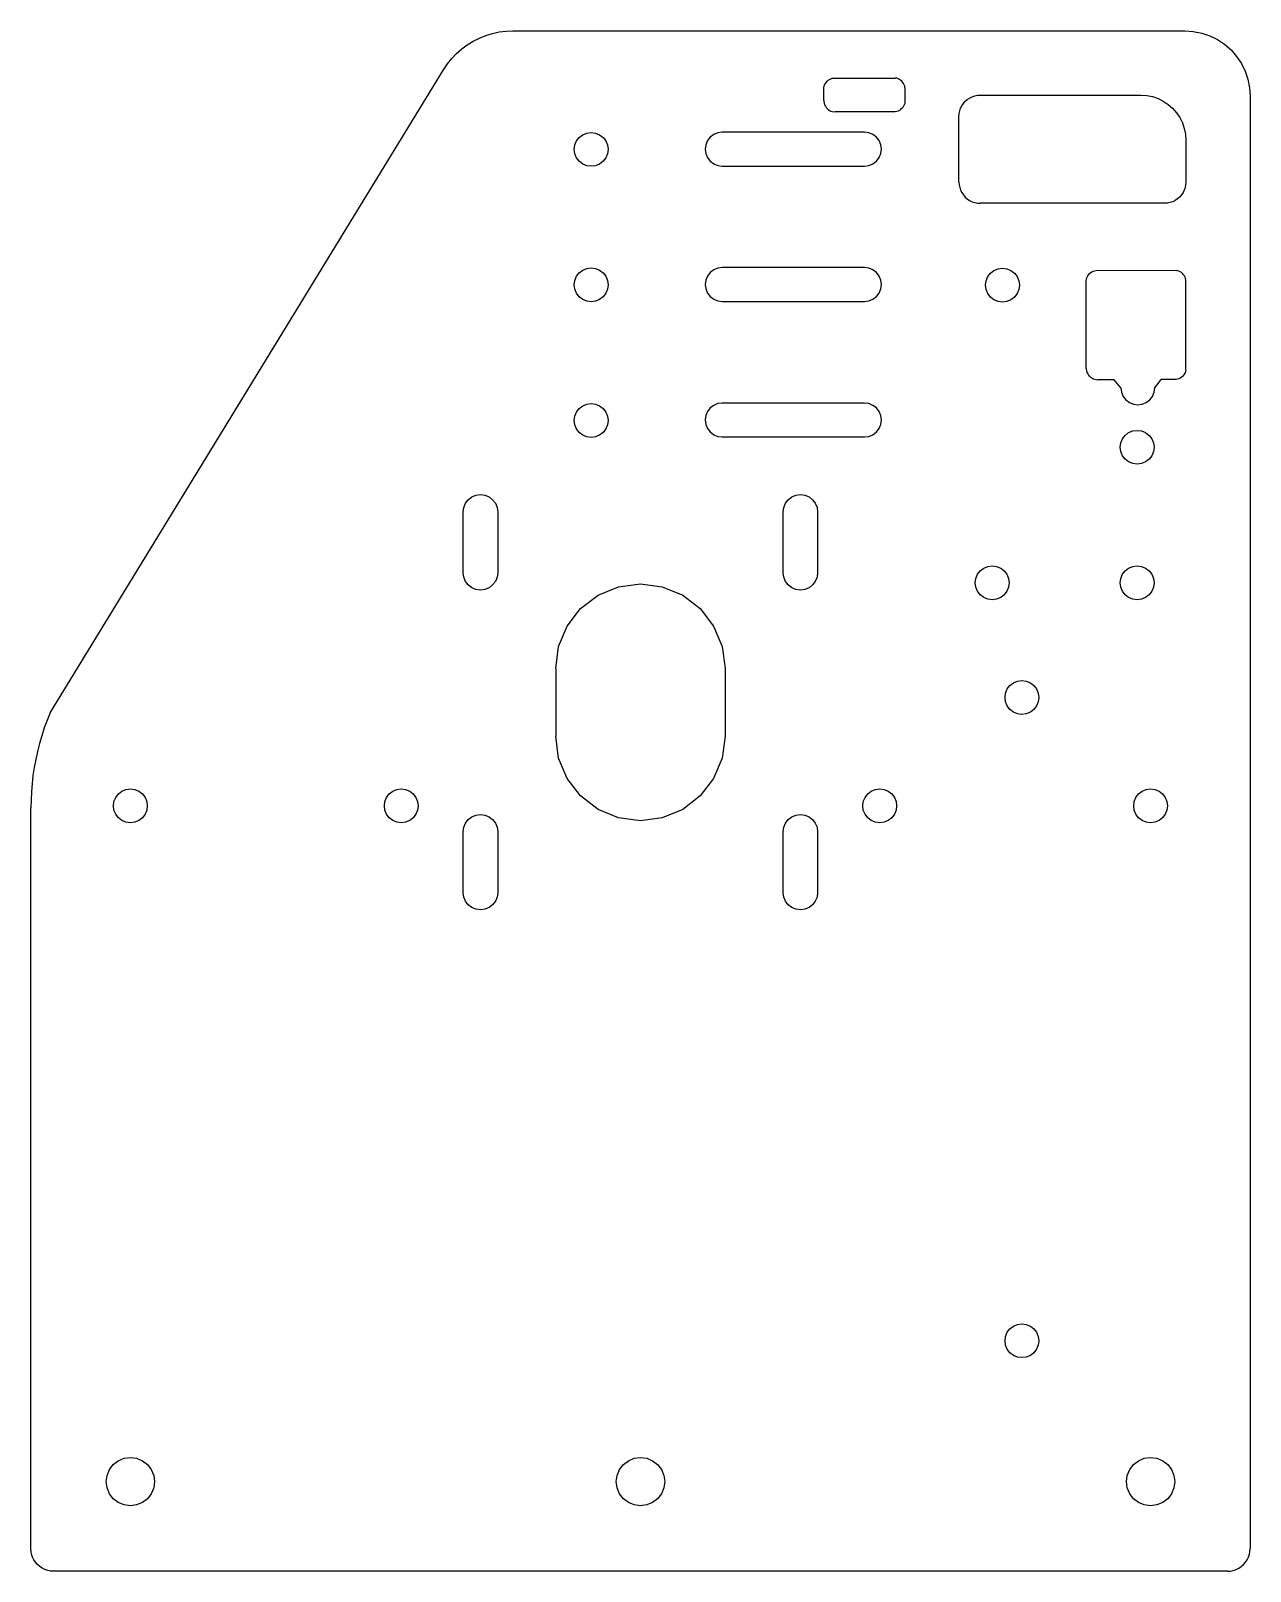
# Model space of a CAD drawing. Header units: millimetres. Extents: x -172 to 172, y -321 to 321.
# Drawn here: x -171.9 to 8.2, y 93.7 to 321.2 of the extents above; entities that cross this region are included whole.
import ezdxf

# ---------------------------------------------------------------- set-up
doc = ezdxf.new("R2010")
doc.units = ezdxf.units.MM

msp = doc.modelspace()

# ---------------------------------------------------------------- linework, layer by layer
for p, q in [((-104.7, 320.54), (-103.72, 320.84)), ((-103.72, 320.84), (-102.73, 321.06)), ((-102.73, 321.06), (-101.71, 321.19)), ((-101.71, 321.19), (-100.69, 321.23)), ((-100.69, 321.23), (-1.51, 321.23)), ((-1.51, 321.23), (-0.24, 321.15)), ((-0.24, 321.15), (1, 320.9)), ((1, 320.9), (2.19, 320.5)), ((-109.02, 317.88), (-108.25, 318.55)), ((-108.25, 318.55), (-107.43, 319.16)), ((-107.43, 319.16), (-106.56, 319.7)), ((-106.56, 319.7), (-105.65, 320.16)), ((-105.65, 320.16), (-104.7, 320.54)), ((2.19, 320.5), (3.33, 319.94)), ((3.33, 319.94), (4.38, 319.24)), ((4.38, 319.24), (5.33, 318.4)), ((-110.94, 315.49), (-110.37, 316.34)), ((-110.37, 316.34), (-109.73, 317.14)), ((-109.73, 317.14), (-109.02, 317.88)), ((5.33, 318.4), (6.16, 317.45)), ((6.16, 317.45), (6.86, 316.4)), ((6.86, 316.4), (7.42, 315.27)), ((-169.03, 220.51), (-110.94, 315.49)), ((-54.14, 313.93), (-53.96, 314.05)), ((-53.96, 314.05), (-53.76, 314.15)), ((-53.76, 314.15), (-53.56, 314.22)), ((-53.56, 314.22), (-53.34, 314.26)), ((-53.34, 314.26), (-44.25, 314.26)), ((-44.03, 314.22), (-44.25, 314.26)), ((-43.82, 314.15), (-44.03, 314.22)), ((-43.63, 314.05), (-43.82, 314.15)), ((-43.45, 313.93), (-43.63, 314.05)), ((7.42, 315.27), (7.83, 314.07)), ((7.83, 314.07), (8.08, 312.83)), ((-54.79, 310.92), (-54.78, 312.82)), ((-54.78, 312.82), (-54.74, 313.04)), ((-54.74, 313.04), (-54.67, 313.25)), ((-54.67, 313.25), (-54.57, 313.44)), ((-54.57, 313.44), (-54.45, 313.62)), ((-54.45, 313.62), (-54.31, 313.79)), ((-54.31, 313.79), (-54.14, 313.93)), ((-43.28, 313.79), (-43.45, 313.93)), ((-43.14, 313.62), (-43.28, 313.79)), ((-43.02, 313.44), (-43.14, 313.62)), ((-42.92, 313.25), (-43.02, 313.44)), ((-42.85, 313.04), (-42.92, 313.25)), ((-42.81, 312.82), (-42.85, 313.04)), ((-42.81, 312.82), (-42.81, 310.71)), ((-32.52, 311.63), (-32.11, 311.71)), ((-32.11, 311.71), (-31.7, 311.73)), ((-31.7, 311.73), (-7.99, 311.73)), ((-7.99, 311.73), (-7.12, 311.68)), ((-7.12, 311.68), (-6.27, 311.51)), ((8.08, 312.83), (8.16, 311.57)), ((-54.79, 310.92), (-54.74, 310.49)), ((-54.74, 310.49), (-54.67, 310.29)), ((-54.67, 310.29), (-54.57, 310.09)), ((-54.57, 310.09), (-54.45, 309.91)), ((-54.45, 309.91), (-54.31, 309.74)), ((-54.31, 309.74), (-54.14, 309.6)), ((-54.14, 309.6), (-53.96, 309.48)), ((-53.96, 309.48), (-53.76, 309.38)), ((-43.63, 309.48), (-43.82, 309.38)), ((-43.45, 309.6), (-43.63, 309.48)), ((-43.28, 309.74), (-43.45, 309.6)), ((-43.14, 309.91), (-43.28, 309.74)), ((-43.02, 310.09), (-43.14, 309.91)), ((-42.92, 310.29), (-43.02, 310.09)), ((-42.85, 310.49), (-42.92, 310.29)), ((-42.81, 310.71), (-42.85, 310.49)), ((-34.81, 309.01), (-34.73, 309.41)), ((-34.73, 309.41), (-34.6, 309.8)), ((-34.6, 309.8), (-34.42, 310.17)), ((-34.42, 310.17), (-34.19, 310.51)), ((-34.19, 310.51), (-33.92, 310.82)), ((-33.92, 310.82), (-33.61, 311.09)), ((-33.61, 311.09), (-33.27, 311.31)), ((-33.27, 311.31), (-32.9, 311.5)), ((-32.9, 311.5), (-32.52, 311.63)), ((-6.27, 311.51), (-5.45, 311.23)), ((-5.45, 311.23), (-4.67, 310.84)), ((-4.67, 310.84), (-3.94, 310.36)), ((-3.94, 310.36), (-3.29, 309.79)), ((-3.29, 309.79), (-2.71, 309.13)), ((8.16, 311.57), (8.16, 97.11)), ((-53.76, 309.38), (-53.56, 309.31)), ((-53.56, 309.31), (-53.13, 309.25)), ((-45.22, 309.27), (-53.13, 309.25)), ((-44.25, 309.27), (-45.22, 309.27)), ((-44.03, 309.31), (-44.25, 309.27)), ((-43.82, 309.38), (-44.03, 309.31)), ((-34.84, 308.6), (-34.81, 309.01)), ((-34.84, 298.9), (-34.84, 308.6)), ((-2.71, 309.13), (-2.23, 308.41)), ((-2.23, 308.41), (-1.85, 307.63)), ((-1.85, 307.63), (-1.57, 306.81)), ((-91.57, 304.38), (-91.32, 304.98)), ((-91.32, 304.98), (-90.92, 305.5)), ((-90.92, 305.5), (-90.4, 305.89)), ((-90.4, 305.89), (-89.8, 306.14)), ((-89.8, 306.14), (-89.15, 306.23)), ((-89.15, 306.23), (-88.5, 306.14)), ((-88.5, 306.14), (-87.9, 305.89)), ((-87.9, 305.89), (-87.38, 305.5)), ((-87.38, 305.5), (-86.99, 304.98)), ((-86.99, 304.98), (-86.74, 304.38)), ((-71.96, 305.01), (-72.21, 304.4)), ((-71.56, 305.53), (-71.96, 305.01)), ((-71.04, 305.92), (-71.56, 305.53)), ((-70.44, 306.17), (-71.04, 305.92)), ((-69.79, 306.26), (-70.44, 306.17)), ((-48.79, 306.26), (-69.79, 306.26)), ((-48.15, 306.17), (-48.79, 306.26)), ((-47.54, 305.92), (-48.15, 306.17)), ((-47.03, 305.53), (-47.54, 305.92)), ((-46.63, 305.01), (-47.03, 305.53)), ((-46.38, 304.4), (-46.63, 305.01)), ((-1.57, 306.81), (-1.4, 305.95)), ((-1.4, 305.95), (-1.34, 305.08)), ((-1.34, 305.08), (-1.34, 298.9)), ((-91.65, 303.73), (-91.57, 304.38)), ((-91.57, 303.08), (-91.65, 303.73)), ((-91.32, 302.48), (-91.57, 303.08)), ((-86.74, 303.08), (-86.99, 302.48)), ((-86.74, 304.38), (-86.65, 303.73)), ((-86.65, 303.73), (-86.74, 303.08)), ((-72.21, 304.4), (-72.29, 303.76)), ((-72.29, 303.76), (-72.21, 303.11)), ((-72.21, 303.11), (-71.96, 302.51)), ((-46.63, 302.51), (-46.38, 303.11)), ((-46.29, 303.76), (-46.38, 304.4)), ((-46.38, 303.11), (-46.29, 303.76)), ((-90.92, 301.96), (-91.32, 302.48)), ((-90.4, 301.56), (-90.92, 301.96)), ((-89.8, 301.31), (-90.4, 301.56)), ((-89.15, 301.23), (-89.8, 301.31)), ((-88.5, 301.31), (-89.15, 301.23)), ((-87.9, 301.56), (-88.5, 301.31)), ((-87.38, 301.96), (-87.9, 301.56)), ((-86.99, 302.48), (-87.38, 301.96)), ((-71.96, 302.51), (-71.56, 301.99)), ((-71.56, 301.99), (-71.04, 301.59)), ((-71.04, 301.59), (-70.44, 301.34)), ((-70.44, 301.34), (-69.79, 301.26)), ((-69.79, 301.26), (-48.79, 301.26)), ((-48.79, 301.26), (-48.15, 301.34)), ((-48.15, 301.34), (-47.54, 301.59)), ((-47.54, 301.59), (-47.03, 301.99)), ((-47.03, 301.99), (-46.63, 302.51)), ((-34.84, 298.9), (-34.81, 298.49)), ((-34.81, 298.49), (-34.73, 298.09)), ((-34.73, 298.09), (-34.6, 297.7)), ((-1.45, 298.09), (-1.58, 297.7)), ((-1.37, 298.49), (-1.45, 298.09)), ((-1.34, 298.9), (-1.37, 298.49)), ((-34.6, 297.7), (-34.42, 297.33)), ((-34.42, 297.33), (-34.19, 296.99)), ((-34.19, 296.99), (-33.92, 296.68)), ((-33.92, 296.68), (-33.61, 296.41)), ((-33.61, 296.41), (-33.27, 296.18)), ((-33.27, 296.18), (-32.9, 296)), ((-32.9, 296), (-32.52, 295.87)), ((-32.52, 295.87), (-32.11, 295.79)), ((-32.11, 295.79), (-31.7, 295.76)), ((-4.48, 295.76), (-31.7, 295.76)), ((-4.07, 295.79), (-4.48, 295.76)), ((-3.67, 295.87), (-4.07, 295.79)), ((-3.28, 296), (-3.67, 295.87)), ((-2.91, 296.18), (-3.28, 296)), ((-2.57, 296.41), (-2.91, 296.18)), ((-2.26, 296.68), (-2.57, 296.41)), ((-1.99, 296.99), (-2.26, 296.68)), ((-1.76, 297.33), (-1.99, 296.99)), ((-1.58, 297.7), (-1.76, 297.33)), ((-91.65, 283.73), (-91.57, 284.38)), ((-91.57, 284.38), (-91.32, 284.98)), ((-91.32, 284.98), (-90.92, 285.5)), ((-90.92, 285.5), (-90.4, 285.89)), ((-90.4, 285.89), (-89.8, 286.14)), ((-89.8, 286.14), (-89.15, 286.23)), ((-89.15, 286.23), (-88.5, 286.14)), ((-88.5, 286.14), (-87.9, 285.89)), ((-87.9, 285.89), (-87.38, 285.5)), ((-87.38, 285.5), (-86.99, 284.98)), ((-86.99, 284.98), (-86.74, 284.38)), ((-86.74, 284.38), (-86.65, 283.73)), ((-72.21, 284.4), (-72.29, 283.76)), ((-71.96, 285.01), (-72.21, 284.4)), ((-71.56, 285.53), (-71.96, 285.01)), ((-71.04, 285.92), (-71.56, 285.53)), ((-70.44, 286.17), (-71.04, 285.92)), ((-69.79, 286.26), (-70.44, 286.17)), ((-48.79, 286.26), (-69.79, 286.26)), ((-48.15, 286.17), (-48.79, 286.26)), ((-47.54, 285.92), (-48.15, 286.17)), ((-47.03, 285.53), (-47.54, 285.92)), ((-46.63, 285.01), (-47.03, 285.53)), ((-46.38, 284.4), (-46.63, 285.01)), ((-46.29, 283.76), (-46.38, 284.4)), ((-30.83, 284.33), (-30.58, 284.93)), ((-30.58, 284.93), (-30.18, 285.45)), ((-30.18, 285.45), (-29.67, 285.85)), ((-29.67, 285.85), (-29.06, 286.1)), ((-29.06, 286.1), (-28.42, 286.18)), ((-28.42, 286.18), (-27.77, 286.1)), ((-27.77, 286.1), (-27.17, 285.85)), ((-27.17, 285.85), (-26.65, 285.45)), ((-26.65, 285.45), (-26.25, 284.93)), ((-26.25, 284.93), (-26, 284.33)), ((-16.04, 284.24), (-15.99, 284.63)), ((-15.99, 284.63), (-15.92, 284.83)), ((-15.92, 284.83), (-15.82, 285.03)), ((-15.82, 285.03), (-15.7, 285.21)), ((-15.7, 285.21), (-15.55, 285.37)), ((-15.55, 285.37), (-15.39, 285.52)), ((-15.39, 285.52), (-15.21, 285.64)), ((-15.21, 285.64), (-15.01, 285.74)), ((-15.01, 285.74), (-14.81, 285.81)), ((-14.81, 285.81), (-14.37, 285.86)), ((-14.37, 285.86), (-2.78, 285.85)), ((-2.56, 285.81), (-2.78, 285.85)), ((-2.36, 285.74), (-2.56, 285.81)), ((-2.16, 285.64), (-2.36, 285.74)), ((-1.98, 285.52), (-2.16, 285.64)), ((-1.82, 285.37), (-1.98, 285.52)), ((-1.67, 285.21), (-1.82, 285.37)), ((-1.55, 285.03), (-1.67, 285.21)), ((-1.45, 284.83), (-1.55, 285.03)), ((-1.38, 284.63), (-1.45, 284.83)), ((-1.34, 284.41), (-1.38, 284.63)), ((-1.34, 271.16), (-1.34, 284.41)), ((-91.57, 283.08), (-91.65, 283.73)), ((-91.32, 282.48), (-91.57, 283.08)), ((-90.92, 281.96), (-91.32, 282.48)), ((-86.99, 282.48), (-87.38, 281.96)), ((-86.74, 283.08), (-86.99, 282.48)), ((-86.65, 283.73), (-86.74, 283.08)), ((-72.29, 283.76), (-72.21, 283.11)), ((-72.21, 283.11), (-71.96, 282.51)), ((-71.96, 282.51), (-71.56, 281.99)), ((-47.03, 281.99), (-46.63, 282.51)), ((-46.63, 282.51), (-46.38, 283.11)), ((-46.38, 283.11), (-46.29, 283.76)), ((-30.92, 283.68), (-30.83, 284.33)), ((-30.83, 283.04), (-30.92, 283.68)), ((-30.58, 282.43), (-30.83, 283.04)), ((-30.18, 281.91), (-30.58, 282.43)), ((-26.25, 282.43), (-26.65, 281.91)), ((-26, 283.04), (-26.25, 282.43)), ((-26, 284.33), (-25.92, 283.68)), ((-25.92, 283.68), (-26, 283.04)), ((-16.04, 271.38), (-16.04, 284.24)), ((-90.4, 281.56), (-90.92, 281.96)), ((-89.8, 281.31), (-90.4, 281.56)), ((-89.15, 281.23), (-89.8, 281.31)), ((-88.5, 281.31), (-89.15, 281.23)), ((-87.9, 281.56), (-88.5, 281.31)), ((-87.38, 281.96), (-87.9, 281.56)), ((-71.56, 281.99), (-71.04, 281.59)), ((-71.04, 281.59), (-70.44, 281.34)), ((-70.44, 281.34), (-69.79, 281.26)), ((-69.79, 281.26), (-48.79, 281.26)), ((-48.79, 281.26), (-48.15, 281.34)), ((-48.15, 281.34), (-47.54, 281.59)), ((-47.54, 281.59), (-47.03, 281.99)), ((-29.67, 281.52), (-30.18, 281.91)), ((-29.06, 281.27), (-29.67, 281.52)), ((-28.42, 281.18), (-29.06, 281.27)), ((-27.77, 281.27), (-28.42, 281.18)), ((-27.17, 281.52), (-27.77, 281.27)), ((-26.65, 281.91), (-27.17, 281.52)), ((-16.04, 271.38), (-15.99, 270.95)), ((-15.99, 270.95), (-15.92, 270.74)), ((-15.92, 270.74), (-15.82, 270.55)), ((-1.45, 270.74), (-1.55, 270.55)), ((-1.38, 270.95), (-1.45, 270.74)), ((-1.34, 271.16), (-1.38, 270.95)), ((-15.82, 270.55), (-15.7, 270.36)), ((-15.7, 270.36), (-15.55, 270.2)), ((-15.55, 270.2), (-15.39, 270.06)), ((-15.39, 270.06), (-15.21, 269.93)), ((-15.21, 269.93), (-15.01, 269.84)), ((-15.01, 269.84), (-14.81, 269.77)), ((-14.81, 269.77), (-14.37, 269.71)), ((-11.9, 269.71), (-14.37, 269.71)), ((-10.93, 268.5), (-11.9, 269.71)), ((-10.93, 268.5), (-10.85, 267.85)), ((-6.02, 267.85), (-5.93, 268.5)), ((-5.93, 268.5), (-4.96, 269.72)), ((-2.78, 269.73), (-4.96, 269.72)), ((-2.56, 269.77), (-2.78, 269.73)), ((-2.36, 269.84), (-2.56, 269.77)), ((-2.16, 269.93), (-2.36, 269.84)), ((-1.98, 270.06), (-2.16, 269.93)), ((-1.82, 270.2), (-1.98, 270.06)), ((-1.67, 270.36), (-1.82, 270.2)), ((-1.55, 270.55), (-1.67, 270.36)), ((-89.8, 266.09), (-89.15, 266.18)), ((-89.15, 266.18), (-88.5, 266.09)), ((-70.44, 266.17), (-71.04, 265.92)), ((-69.79, 266.26), (-70.44, 266.17)), ((-48.79, 266.26), (-69.79, 266.26)), ((-48.15, 266.17), (-48.79, 266.26)), ((-47.54, 265.92), (-48.15, 266.17)), ((-10.85, 267.85), (-10.6, 267.25)), ((-10.6, 267.25), (-10.2, 266.73)), ((-10.2, 266.73), (-9.68, 266.33)), ((-9.68, 266.33), (-9.08, 266.09)), ((-7.79, 266.09), (-7.18, 266.34)), ((-7.18, 266.34), (-6.66, 266.73)), ((-6.66, 266.73), (-6.27, 267.25)), ((-6.27, 267.25), (-6.02, 267.85)), ((-91.65, 263.68), (-91.57, 264.33)), ((-91.57, 264.33), (-91.32, 264.93)), ((-91.32, 264.93), (-90.92, 265.45)), ((-90.92, 265.45), (-90.4, 265.84)), ((-90.4, 265.84), (-89.8, 266.09)), ((-88.5, 266.09), (-87.9, 265.84)), ((-87.9, 265.84), (-87.38, 265.45)), ((-87.38, 265.45), (-86.99, 264.93)), ((-86.99, 264.93), (-86.74, 264.33)), ((-86.74, 264.33), (-86.65, 263.68)), ((-72.21, 264.4), (-72.29, 263.76)), ((-71.96, 265.01), (-72.21, 264.4)), ((-71.56, 265.53), (-71.96, 265.01)), ((-71.04, 265.92), (-71.56, 265.53)), ((-47.03, 265.53), (-47.54, 265.92)), ((-46.63, 265.01), (-47.03, 265.53)), ((-46.38, 264.4), (-46.63, 265.01)), ((-46.29, 263.76), (-46.38, 264.4)), ((-9.08, 266.09), (-8.43, 266)), ((-8.43, 266), (-7.79, 266.09)), ((-91.57, 263.03), (-91.65, 263.68)), ((-91.32, 262.43), (-91.57, 263.03)), ((-90.92, 261.91), (-91.32, 262.43)), ((-90.4, 261.51), (-90.92, 261.91)), ((-87.38, 261.91), (-87.9, 261.51)), ((-86.99, 262.43), (-87.38, 261.91)), ((-86.74, 263.03), (-86.99, 262.43)), ((-86.65, 263.68), (-86.74, 263.03)), ((-72.29, 263.76), (-72.21, 263.11)), ((-72.21, 263.11), (-71.96, 262.51)), ((-71.96, 262.51), (-71.56, 261.99)), ((-71.56, 261.99), (-71.04, 261.59)), ((-47.54, 261.59), (-47.03, 261.99)), ((-47.03, 261.99), (-46.63, 262.51)), ((-46.63, 262.51), (-46.38, 263.11)), ((-46.38, 263.11), (-46.29, 263.76)), ((-10.31, 261.49), (-9.79, 261.89)), ((-9.79, 261.89), (-9.19, 262.14)), ((-9.19, 262.14), (-8.54, 262.22)), ((-8.54, 262.22), (-7.9, 262.14)), ((-7.9, 262.14), (-7.29, 261.89)), ((-7.29, 261.89), (-6.77, 261.49)), ((-89.8, 261.26), (-90.4, 261.51)), ((-89.15, 261.18), (-89.8, 261.26)), ((-88.5, 261.26), (-89.15, 261.18)), ((-87.9, 261.51), (-88.5, 261.26)), ((-71.04, 261.59), (-70.44, 261.34)), ((-70.44, 261.34), (-69.79, 261.26)), ((-69.79, 261.26), (-48.79, 261.26)), ((-48.79, 261.26), (-48.15, 261.34)), ((-48.15, 261.34), (-47.54, 261.59)), ((-11.04, 259.72), (-10.96, 260.37)), ((-10.96, 259.08), (-11.04, 259.72)), ((-10.96, 260.37), (-10.71, 260.97)), ((-10.71, 260.97), (-10.31, 261.49)), ((-6.77, 261.49), (-6.38, 260.97)), ((-6.38, 260.97), (-6.13, 260.37)), ((-6.13, 260.37), (-6.04, 259.72)), ((-6.04, 259.72), (-6.13, 259.08)), ((-10.71, 258.47), (-10.96, 259.08)), ((-10.31, 257.96), (-10.71, 258.47)), ((-9.79, 257.56), (-10.31, 257.96)), ((-9.19, 257.31), (-9.79, 257.56)), ((-8.54, 257.22), (-9.19, 257.31)), ((-7.9, 257.31), (-8.54, 257.22)), ((-7.29, 257.56), (-7.9, 257.31)), ((-6.77, 257.96), (-7.29, 257.56)), ((-6.38, 258.47), (-6.77, 257.96)), ((-6.13, 259.08), (-6.38, 258.47)), ((-106.76, 252.39), (-106.15, 252.65)), ((-106.15, 252.65), (-105.49, 252.73)), ((-105.49, 252.73), (-104.84, 252.65)), ((-104.84, 252.65), (-104.22, 252.39)), ((-59.52, 252.39), (-58.91, 252.65)), ((-58.91, 252.65), (-58.25, 252.73)), ((-58.25, 252.73), (-57.59, 252.65)), ((-57.59, 252.65), (-56.98, 252.39)), ((-108.03, 250.19), (-107.95, 250.85)), ((-107.95, 250.85), (-107.69, 251.46)), ((-107.69, 251.46), (-107.29, 251.99)), ((-107.29, 251.99), (-106.76, 252.39)), ((-104.22, 252.39), (-103.7, 251.99)), ((-103.7, 251.99), (-103.29, 251.46)), ((-103.29, 251.46), (-103.04, 250.85)), ((-103.04, 250.85), (-102.95, 250.19)), ((-60.79, 250.19), (-60.7, 250.85)), ((-60.7, 250.85), (-60.45, 251.46)), ((-60.45, 251.46), (-60.05, 251.99)), ((-60.05, 251.99), (-59.52, 252.39)), ((-56.98, 252.39), (-56.45, 251.99)), ((-56.45, 251.99), (-56.05, 251.46)), ((-56.05, 251.46), (-55.8, 250.85)), ((-55.8, 250.85), (-55.71, 250.19)), ((-108.03, 241.19), (-108.03, 250.19)), ((-102.95, 250.19), (-102.95, 241.19)), ((-60.79, 241.19), (-60.79, 250.19)), ((-55.71, 250.19), (-55.71, 241.19)), ((-107.95, 240.54), (-108.03, 241.19)), ((-102.95, 241.19), (-103.04, 240.54)), ((-60.7, 240.54), (-60.79, 241.19)), ((-55.71, 241.19), (-55.8, 240.54)), ((-32.1, 240.97), (-31.7, 241.49)), ((-31.7, 241.49), (-31.18, 241.89)), ((-31.18, 241.89), (-30.58, 242.14)), ((-30.58, 242.14), (-29.93, 242.22)), ((-29.93, 242.22), (-29.29, 242.14)), ((-29.29, 242.14), (-28.68, 241.89)), ((-28.68, 241.89), (-28.16, 241.49)), ((-28.16, 241.49), (-27.77, 240.97)), ((-10.71, 240.97), (-10.31, 241.49)), ((-10.31, 241.49), (-9.79, 241.89)), ((-9.79, 241.89), (-9.19, 242.14)), ((-9.19, 242.14), (-8.54, 242.22)), ((-8.54, 242.22), (-7.9, 242.14)), ((-7.9, 242.14), (-7.29, 241.89)), ((-7.29, 241.89), (-6.77, 241.49)), ((-6.77, 241.49), (-6.38, 240.97)), ((-107.69, 239.92), (-107.95, 240.54)), ((-107.29, 239.4), (-107.69, 239.92)), ((-106.76, 238.99), (-107.29, 239.4)), ((-106.15, 238.74), (-106.76, 238.99)), ((-104.22, 238.99), (-104.84, 238.74)), ((-103.7, 239.4), (-104.22, 238.99)), ((-103.29, 239.92), (-103.7, 239.4)), ((-103.04, 240.54), (-103.29, 239.92)), ((-88.13, 237.89), (-85.12, 239.14)), ((-85.12, 239.14), (-81.88, 239.56)), ((-81.88, 239.56), (-78.65, 239.14)), ((-78.65, 239.14), (-75.63, 237.89)), ((-60.45, 239.92), (-60.7, 240.54)), ((-60.05, 239.4), (-60.45, 239.92)), ((-59.52, 238.99), (-60.05, 239.4)), ((-58.91, 238.74), (-59.52, 238.99)), ((-56.98, 238.99), (-57.59, 238.74)), ((-56.45, 239.4), (-56.98, 238.99)), ((-56.05, 239.92), (-56.45, 239.4)), ((-55.8, 240.54), (-56.05, 239.92)), ((-32.43, 239.72), (-32.35, 240.37)), ((-32.35, 239.08), (-32.43, 239.72)), ((-32.35, 240.37), (-32.1, 240.97)), ((-32.1, 238.47), (-32.35, 239.08)), ((-27.77, 240.97), (-27.52, 240.37)), ((-27.52, 239.08), (-27.77, 238.47)), ((-27.52, 240.37), (-27.43, 239.72)), ((-27.43, 239.72), (-27.52, 239.08)), ((-11.04, 239.72), (-10.96, 240.37)), ((-10.96, 239.08), (-11.04, 239.72)), ((-10.96, 240.37), (-10.71, 240.97)), ((-10.71, 238.47), (-10.96, 239.08)), ((-6.38, 240.97), (-6.13, 240.37)), ((-6.13, 239.08), (-6.38, 238.47)), ((-6.13, 240.37), (-6.04, 239.72)), ((-6.04, 239.72), (-6.13, 239.08)), ((-105.49, 238.65), (-106.15, 238.74)), ((-104.84, 238.74), (-105.49, 238.65)), ((-90.72, 235.9), (-88.13, 237.89)), ((-75.63, 237.89), (-73.04, 235.9)), ((-58.25, 238.65), (-58.91, 238.74)), ((-57.59, 238.74), (-58.25, 238.65)), ((-31.7, 237.96), (-32.1, 238.47)), ((-31.18, 237.56), (-31.7, 237.96)), ((-30.58, 237.31), (-31.18, 237.56)), ((-29.93, 237.22), (-30.58, 237.31)), ((-29.29, 237.31), (-29.93, 237.22)), ((-28.68, 237.56), (-29.29, 237.31)), ((-28.16, 237.96), (-28.68, 237.56)), ((-27.77, 238.47), (-28.16, 237.96)), ((-10.31, 237.96), (-10.71, 238.47)), ((-9.79, 237.56), (-10.31, 237.96)), ((-9.19, 237.31), (-9.79, 237.56)), ((-8.54, 237.22), (-9.19, 237.31)), ((-7.9, 237.31), (-8.54, 237.22)), ((-7.29, 237.56), (-7.9, 237.31)), ((-6.77, 237.96), (-7.29, 237.56)), ((-6.38, 238.47), (-6.77, 237.96)), ((-92.71, 233.31), (-90.72, 235.9)), ((-73.04, 235.9), (-71.06, 233.31)), ((-93.96, 230.3), (-92.71, 233.31)), ((-71.06, 233.31), (-69.81, 230.3)), ((-94.38, 227.06), (-93.96, 230.3)), ((-69.81, 230.3), (-69.38, 227.06)), ((-94.38, 227.06), (-94.38, 217.06)), ((-69.38, 227.06), (-69.38, 217.06)), ((-26.19, 225.19), (-25.54, 225.28)), ((-25.54, 225.28), (-24.9, 225.19)), ((-28.04, 222.78), (-27.96, 223.42)), ((-27.96, 223.42), (-27.71, 224.03)), ((-27.71, 224.03), (-27.31, 224.54)), ((-27.31, 224.54), (-26.79, 224.94)), ((-26.79, 224.94), (-26.19, 225.19)), ((-24.9, 225.19), (-24.29, 224.94)), ((-24.29, 224.94), (-23.77, 224.54)), ((-23.77, 224.54), (-23.38, 224.03)), ((-23.38, 224.03), (-23.13, 223.42)), ((-23.13, 223.42), (-23.04, 222.78)), ((-27.96, 222.13), (-28.04, 222.78)), ((-27.71, 221.53), (-27.96, 222.13)), ((-27.31, 221.01), (-27.71, 221.53)), ((-26.79, 220.61), (-27.31, 221.01)), ((-23.77, 221.01), (-24.29, 220.61)), ((-23.38, 221.53), (-23.77, 221.01)), ((-23.13, 222.13), (-23.38, 221.53)), ((-23.04, 222.78), (-23.13, 222.13)), ((-169.03, 220.51), (-169.89, 218.27)), ((-26.19, 220.36), (-26.79, 220.61)), ((-25.54, 220.28), (-26.19, 220.36)), ((-24.9, 220.36), (-25.54, 220.28)), ((-24.29, 220.61), (-24.9, 220.36)), ((-170.27, 217.12), (-170.61, 215.97)), ((-169.89, 218.27), (-170.27, 217.12)), ((-93.96, 213.83), (-94.38, 217.06)), ((-69.38, 217.06), (-69.81, 213.83)), ((-170.9, 214.8), (-171.16, 213.63)), ((-170.61, 215.97), (-170.9, 214.8)), ((-171.38, 212.45), (-171.56, 211.26)), ((-171.16, 213.63), (-171.38, 212.45)), ((-92.71, 210.81), (-93.96, 213.83)), ((-69.81, 213.83), (-71.06, 210.81)), ((-171.7, 210.06), (-171.8, 208.86)), ((-171.56, 211.26), (-171.7, 210.06)), ((-90.72, 208.23), (-92.71, 210.81)), ((-71.06, 210.81), (-73.04, 208.23)), ((-171.8, 208.86), (-171.88, 206.46)), ((-159.68, 206.77), (-159.6, 207.42)), ((-159.6, 207.42), (-159.35, 208.02)), ((-159.35, 208.02), (-158.95, 208.54)), ((-158.95, 208.54), (-158.43, 208.93)), ((-158.43, 208.93), (-157.83, 209.18)), ((-157.83, 209.18), (-157.18, 209.27)), ((-157.18, 209.27), (-156.54, 209.18)), ((-156.54, 209.18), (-155.93, 208.93)), ((-155.93, 208.93), (-155.41, 208.54)), ((-155.41, 208.54), (-155.02, 208.02)), ((-155.02, 208.02), (-154.77, 207.42)), ((-154.77, 207.42), (-154.68, 206.77)), ((-119.68, 206.77), (-119.6, 207.42)), ((-119.6, 207.42), (-119.35, 208.02)), ((-119.35, 208.02), (-118.95, 208.54)), ((-118.95, 208.54), (-118.43, 208.93)), ((-118.43, 208.93), (-117.83, 209.18)), ((-117.83, 209.18), (-117.18, 209.27)), ((-117.18, 209.27), (-116.54, 209.18)), ((-116.54, 209.18), (-115.93, 208.93)), ((-115.93, 208.93), (-115.41, 208.54)), ((-115.41, 208.54), (-115.02, 208.02)), ((-115.02, 208.02), (-114.77, 207.42)), ((-114.77, 207.42), (-114.68, 206.77)), ((-88.13, 206.24), (-90.72, 208.23)), ((-73.04, 208.23), (-75.63, 206.24)), ((-49.04, 206.77), (-48.96, 207.42)), ((-48.96, 207.42), (-48.71, 208.02)), ((-48.71, 208.02), (-48.31, 208.54)), ((-48.31, 208.54), (-47.79, 208.93)), ((-47.79, 208.93), (-47.19, 209.18)), ((-47.19, 209.18), (-46.54, 209.27)), ((-46.54, 209.27), (-45.9, 209.18)), ((-45.9, 209.18), (-45.29, 208.93)), ((-45.29, 208.93), (-44.77, 208.54)), ((-44.77, 208.54), (-44.38, 208.02)), ((-44.38, 208.02), (-44.13, 207.42)), ((-44.13, 207.42), (-44.04, 206.77)), ((-9.04, 206.77), (-8.96, 207.42)), ((-8.96, 207.42), (-8.71, 208.02)), ((-8.71, 208.02), (-8.31, 208.54)), ((-8.31, 208.54), (-7.79, 208.93)), ((-7.79, 208.93), (-7.19, 209.18)), ((-7.19, 209.18), (-6.54, 209.27)), ((-6.54, 209.27), (-5.9, 209.18)), ((-5.9, 209.18), (-5.29, 208.93)), ((-5.29, 208.93), (-4.77, 208.54)), ((-4.77, 208.54), (-4.38, 208.02)), ((-4.38, 208.02), (-4.13, 207.42)), ((-4.13, 207.42), (-4.04, 206.77)), ((-171.88, 97.11), (-171.88, 206.46)), ((-159.6, 206.12), (-159.68, 206.77)), ((-159.35, 205.52), (-159.6, 206.12)), ((-158.95, 205), (-159.35, 205.52)), ((-158.43, 204.6), (-158.95, 205)), ((-155.41, 205), (-155.93, 204.6)), ((-155.02, 205.52), (-155.41, 205)), ((-154.77, 206.12), (-155.02, 205.52)), ((-154.68, 206.77), (-154.77, 206.12)), ((-119.6, 206.12), (-119.68, 206.77)), ((-119.35, 205.52), (-119.6, 206.12)), ((-118.95, 205), (-119.35, 205.52)), ((-118.43, 204.6), (-118.95, 205)), ((-115.41, 205), (-115.93, 204.6)), ((-115.02, 205.52), (-115.41, 205)), ((-114.77, 206.12), (-115.02, 205.52)), ((-114.68, 206.77), (-114.77, 206.12)), ((-107.69, 204.22), (-107.29, 204.75)), ((-107.29, 204.75), (-106.76, 205.15)), ((-106.76, 205.15), (-106.15, 205.4)), ((-106.15, 205.4), (-105.49, 205.49)), ((-105.49, 205.49), (-104.84, 205.4)), ((-104.84, 205.4), (-104.22, 205.15)), ((-104.22, 205.15), (-103.7, 204.75)), ((-103.7, 204.75), (-103.29, 204.22)), ((-85.12, 204.99), (-88.13, 206.24)), ((-81.88, 204.56), (-85.12, 204.99)), ((-78.65, 204.99), (-81.88, 204.56)), ((-75.63, 206.24), (-78.65, 204.99)), ((-60.45, 204.22), (-60.05, 204.75)), ((-60.05, 204.75), (-59.52, 205.15)), ((-59.52, 205.15), (-58.91, 205.4)), ((-58.91, 205.4), (-58.25, 205.49)), ((-58.25, 205.49), (-57.59, 205.4)), ((-57.59, 205.4), (-56.98, 205.15)), ((-56.98, 205.15), (-56.45, 204.75)), ((-56.45, 204.75), (-56.05, 204.22)), ((-48.96, 206.12), (-49.04, 206.77)), ((-48.71, 205.52), (-48.96, 206.12)), ((-48.31, 205), (-48.71, 205.52)), ((-47.79, 204.6), (-48.31, 205)), ((-44.77, 205), (-45.29, 204.6)), ((-44.38, 205.52), (-44.77, 205)), ((-44.13, 206.12), (-44.38, 205.52)), ((-44.04, 206.77), (-44.13, 206.12)), ((-8.96, 206.12), (-9.04, 206.77)), ((-8.71, 205.52), (-8.96, 206.12)), ((-8.31, 205), (-8.71, 205.52)), ((-7.79, 204.6), (-8.31, 205)), ((-4.77, 205), (-5.29, 204.6)), ((-4.38, 205.52), (-4.77, 205)), ((-4.13, 206.12), (-4.38, 205.52)), ((-4.04, 206.77), (-4.13, 206.12)), ((-157.83, 204.35), (-158.43, 204.6)), ((-157.18, 204.27), (-157.83, 204.35)), ((-156.54, 204.35), (-157.18, 204.27)), ((-155.93, 204.6), (-156.54, 204.35)), ((-117.83, 204.35), (-118.43, 204.6)), ((-117.18, 204.27), (-117.83, 204.35)), ((-116.54, 204.35), (-117.18, 204.27)), ((-115.93, 204.6), (-116.54, 204.35)), ((-108.03, 202.95), (-107.95, 203.61)), ((-108.03, 193.95), (-108.03, 202.95)), ((-107.95, 203.61), (-107.69, 204.22)), ((-103.29, 204.22), (-103.04, 203.61)), ((-103.04, 203.61), (-102.95, 202.95)), ((-102.95, 202.95), (-102.95, 193.95)), ((-60.79, 202.95), (-60.7, 203.61)), ((-60.79, 193.95), (-60.79, 202.95)), ((-60.7, 203.61), (-60.45, 204.22)), ((-56.05, 204.22), (-55.8, 203.61)), ((-55.8, 203.61), (-55.71, 202.95)), ((-55.71, 202.95), (-55.71, 193.95)), ((-47.19, 204.35), (-47.79, 204.6)), ((-46.54, 204.27), (-47.19, 204.35)), ((-45.9, 204.35), (-46.54, 204.27)), ((-45.29, 204.6), (-45.9, 204.35)), ((-7.19, 204.35), (-7.79, 204.6)), ((-6.54, 204.27), (-7.19, 204.35)), ((-5.9, 204.35), (-6.54, 204.27)), ((-5.29, 204.6), (-5.9, 204.35)), ((-107.95, 193.29), (-108.03, 193.95)), ((-102.95, 193.95), (-103.04, 193.29)), ((-60.7, 193.29), (-60.79, 193.95)), ((-55.71, 193.95), (-55.8, 193.29)), ((-107.69, 192.68), (-107.95, 193.29)), ((-107.29, 192.15), (-107.69, 192.68)), ((-106.76, 191.75), (-107.29, 192.15)), ((-106.15, 191.5), (-106.76, 191.75)), ((-105.49, 191.41), (-106.15, 191.5)), ((-104.84, 191.5), (-105.49, 191.41)), ((-104.22, 191.75), (-104.84, 191.5)), ((-103.7, 192.15), (-104.22, 191.75)), ((-103.29, 192.68), (-103.7, 192.15)), ((-103.04, 193.29), (-103.29, 192.68)), ((-60.45, 192.68), (-60.7, 193.29)), ((-60.05, 192.15), (-60.45, 192.68)), ((-59.52, 191.75), (-60.05, 192.15)), ((-58.91, 191.5), (-59.52, 191.75)), ((-58.25, 191.41), (-58.91, 191.5)), ((-57.59, 191.5), (-58.25, 191.41)), ((-56.98, 191.75), (-57.59, 191.5)), ((-56.45, 192.15), (-56.98, 191.75)), ((-56.05, 192.68), (-56.45, 192.15)), ((-55.8, 193.29), (-56.05, 192.68)), ((-27.31, 129.54), (-26.79, 129.94)), ((-26.79, 129.94), (-26.19, 130.19)), ((-26.19, 130.19), (-25.54, 130.28)), ((-25.54, 130.28), (-24.9, 130.19)), ((-24.9, 130.19), (-24.29, 129.94)), ((-24.29, 129.94), (-23.77, 129.54)), ((-28.04, 127.78), (-27.96, 128.42)), ((-27.96, 127.13), (-28.04, 127.78)), ((-27.96, 128.42), (-27.71, 129.03)), ((-27.71, 129.03), (-27.31, 129.54)), ((-23.77, 129.54), (-23.38, 129.03)), ((-23.38, 129.03), (-23.13, 128.42)), ((-23.13, 128.42), (-23.04, 127.78)), ((-23.04, 127.78), (-23.13, 127.13)), ((-27.71, 126.53), (-27.96, 127.13)), ((-27.31, 126.01), (-27.71, 126.53)), ((-26.79, 125.61), (-27.31, 126.01)), ((-26.19, 125.36), (-26.79, 125.61)), ((-25.54, 125.28), (-26.19, 125.36)), ((-24.9, 125.36), (-25.54, 125.28)), ((-24.29, 125.61), (-24.9, 125.36)), ((-23.77, 126.01), (-24.29, 125.61)), ((-23.38, 126.53), (-23.77, 126.01)), ((-23.13, 127.13), (-23.38, 126.53)), ((-160.27, 108.75), (-159.71, 109.49)), ((-159.71, 109.49), (-158.97, 110.06)), ((-158.97, 110.06), (-158.11, 110.42)), ((-158.11, 110.42), (-157.18, 110.54)), ((-157.18, 110.54), (-156.26, 110.42)), ((-156.26, 110.42), (-155.4, 110.06)), ((-155.4, 110.06), (-154.66, 109.49)), ((-154.66, 109.49), (-154.09, 108.75)), ((-84.95, 108.75), (-84.39, 109.49)), ((-84.39, 109.49), (-83.65, 110.06)), ((-83.65, 110.06), (-82.79, 110.42)), ((-82.79, 110.42), (-81.86, 110.54)), ((-81.86, 110.54), (-80.94, 110.42)), ((-80.94, 110.42), (-80.08, 110.06)), ((-80.08, 110.06), (-79.34, 109.49)), ((-79.34, 109.49), (-78.77, 108.75)), ((-9.63, 108.75), (-9.07, 109.49)), ((-9.07, 109.49), (-8.33, 110.06)), ((-8.33, 110.06), (-7.47, 110.42)), ((-7.47, 110.42), (-6.54, 110.54)), ((-6.54, 110.54), (-5.62, 110.42)), ((-5.62, 110.42), (-4.76, 110.06)), ((-4.76, 110.06), (-4.02, 109.49)), ((-4.02, 109.49), (-3.45, 108.75)), ((-160.75, 106.97), (-160.63, 107.89)), ((-160.63, 106.05), (-160.75, 106.97)), ((-160.63, 107.89), (-160.27, 108.75)), ((-154.09, 108.75), (-153.74, 107.89)), ((-153.74, 107.89), (-153.61, 106.97)), ((-153.61, 106.97), (-153.74, 106.05)), ((-85.43, 106.97), (-85.31, 107.89)), ((-85.31, 106.05), (-85.43, 106.97)), ((-85.31, 107.89), (-84.95, 108.75)), ((-78.77, 108.75), (-78.42, 107.89)), ((-78.42, 107.89), (-78.29, 106.97)), ((-78.29, 106.97), (-78.42, 106.05)), ((-10.11, 106.97), (-9.99, 107.89)), ((-9.99, 106.05), (-10.11, 106.97)), ((-9.99, 107.89), (-9.63, 108.75)), ((-3.45, 108.75), (-3.1, 107.89)), ((-3.1, 107.89), (-2.97, 106.97)), ((-2.97, 106.97), (-3.1, 106.05)), ((-160.27, 105.19), (-160.63, 106.05)), ((-159.71, 104.45), (-160.27, 105.19)), ((-154.09, 105.19), (-154.66, 104.45)), ((-153.74, 106.05), (-154.09, 105.19)), ((-84.95, 105.19), (-85.31, 106.05)), ((-84.39, 104.45), (-84.95, 105.19)), ((-78.77, 105.19), (-79.34, 104.45)), ((-78.42, 106.05), (-78.77, 105.19)), ((-9.63, 105.19), (-9.99, 106.05)), ((-9.07, 104.45), (-9.63, 105.19)), ((-3.45, 105.19), (-4.02, 104.45)), ((-3.1, 106.05), (-3.45, 105.19)), ((-158.97, 103.88), (-159.71, 104.45)), ((-158.11, 103.52), (-158.97, 103.88)), ((-157.18, 103.4), (-158.11, 103.52)), ((-156.26, 103.52), (-157.18, 103.4)), ((-155.4, 103.88), (-156.26, 103.52)), ((-154.66, 104.45), (-155.4, 103.88)), ((-83.65, 103.88), (-84.39, 104.45)), ((-82.79, 103.52), (-83.65, 103.88)), ((-81.86, 103.4), (-82.79, 103.52)), ((-80.94, 103.52), (-81.86, 103.4)), ((-80.08, 103.88), (-80.94, 103.52)), ((-79.34, 104.45), (-80.08, 103.88)), ((-8.33, 103.88), (-9.07, 104.45)), ((-7.47, 103.52), (-8.33, 103.88)), ((-6.54, 103.4), (-7.47, 103.52)), ((-5.62, 103.52), (-6.54, 103.4)), ((-4.76, 103.88), (-5.62, 103.52)), ((-4.02, 104.45), (-4.76, 103.88)), ((-171.85, 96.67), (-171.88, 97.11)), ((-171.77, 96.24), (-171.85, 96.67)), ((-171.63, 95.82), (-171.77, 96.24)), ((-171.43, 95.43), (-171.63, 95.82)), ((7.71, 95.43), (7.9, 95.82)), ((7.9, 95.82), (8.04, 96.24)), ((8.04, 96.24), (8.13, 96.67)), ((8.13, 96.67), (8.16, 97.11)), ((-171.19, 95.06), (-171.43, 95.43)), ((-170.9, 94.73), (-171.19, 95.06)), ((-170.57, 94.44), (-170.9, 94.73)), ((-170.2, 94.19), (-170.57, 94.44)), ((-169.81, 94), (-170.2, 94.19)), ((-169.39, 93.86), (-169.81, 94)), ((-168.96, 93.77), (-169.39, 93.86)), ((-168.52, 93.74), (-168.96, 93.77)), ((4.8, 93.74), (-168.52, 93.74)), ((4.8, 93.74), (5.23, 93.77)), ((5.23, 93.77), (5.67, 93.86)), ((5.67, 93.86), (6.08, 94)), ((6.08, 94), (6.48, 94.19)), ((6.48, 94.19), (6.84, 94.44)), ((6.84, 94.44), (7.17, 94.73)), ((7.17, 94.73), (7.46, 95.06)), ((7.46, 95.06), (7.71, 95.43))]:
    msp.add_line(p, q)

doc.saveas('drawing.dxf')
